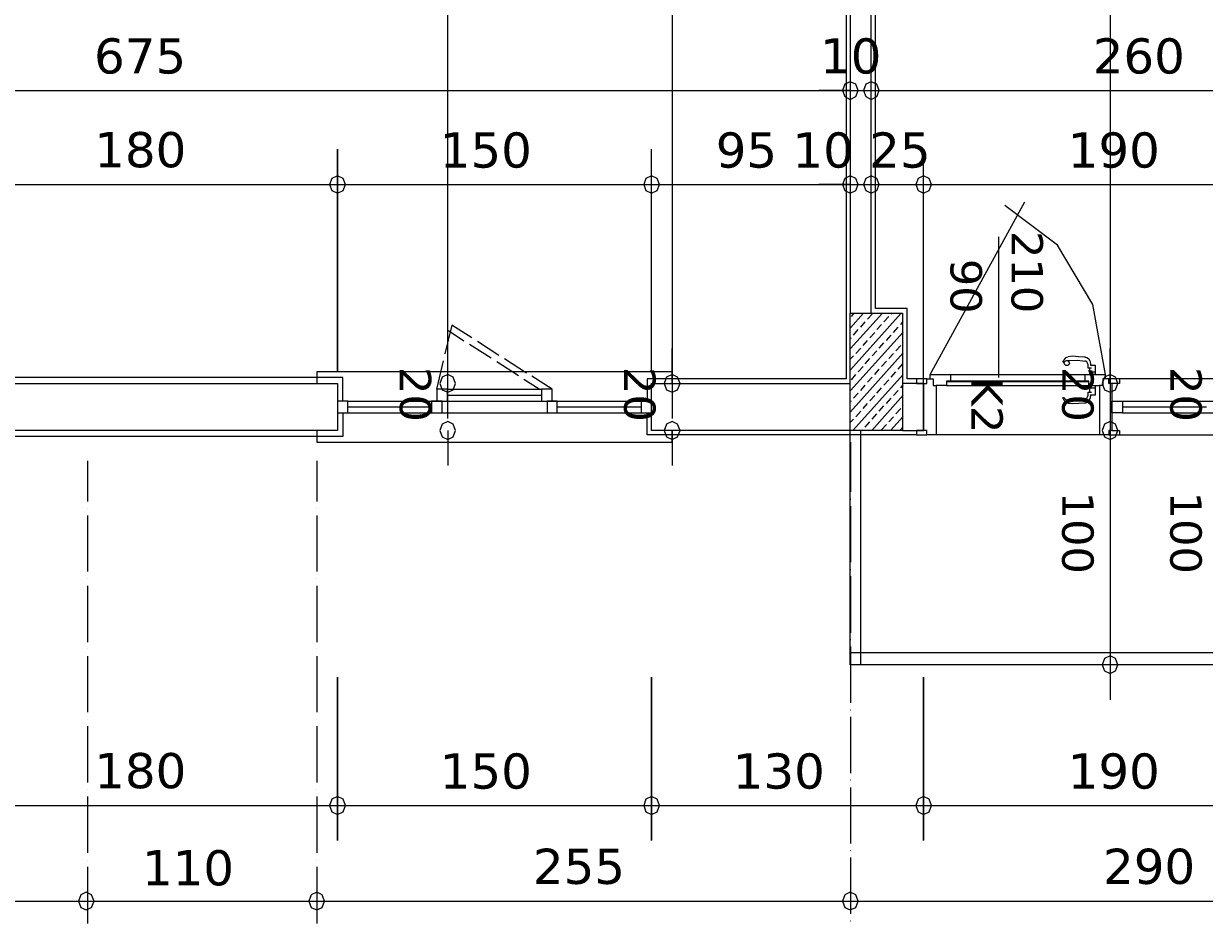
# Model space of a CAD drawing. Header units: millimetres. Extents: x 1.23 to 6.48, y 0.82 to 9.22.
# Drawn here: x 3.52 to 5.284, y 3.651 to 4.995 of the extents above; entities that cross this region are included whole.
import ezdxf

# ---------------------------------------------------------------- set-up
doc = ezdxf.new("R2010")
doc.units = ezdxf.units.MM
doc.layers.add('PDF_Geometry', color=7, linetype='Continuous', true_color=0x66ccff)
doc.layers.add('PDF_Text', color=7, linetype='Continuous')
doc.styles.add('PDF Verdana', font='verdana.ttf')

msp = doc.modelspace()

# ---------------------------------------------------------------- linework, layer by layer
at = {"layer": 'PDF_Geometry', "color": 7, "lineweight": 5}
for p, q in [((5.143, 5.7701), (5.143, 4.4051)), ((4.1535, 4.4051), (4.1535, 5.6995)), ((4.4886, 5.6995), (4.4886, 4.4051)), ((4.7465, 4.9045), (4.7434, 4.895)), ((4.7465, 4.9045), (4.7434, 4.895)), ((4.7548, 4.9079), (4.7465, 4.9045)), ((4.7548, 4.9079), (4.7465, 4.9045)), ((4.7632, 4.9045), (4.7548, 4.9079)), ((4.7632, 4.9045), (4.7548, 4.9079)), ((4.7668, 4.895), (4.7632, 4.9045)), ((4.7668, 4.895), (4.7632, 4.9045)), ((4.7781, 4.9045), (4.7746, 4.895)), ((4.7781, 4.9045), (4.7746, 4.895)), ((4.7861, 4.9079), (4.7781, 4.9045)), ((4.7861, 4.9079), (4.7781, 4.9045)), ((4.7944, 4.9045), (4.7861, 4.9079)), ((4.7944, 4.9045), (4.7861, 4.9079)), ((4.798, 4.895), (4.7944, 4.9045)), ((4.798, 4.895), (4.7944, 4.9045)), ((2.5976, 4.895), (4.802, 4.895)), ((4.7548, 4.895), (4.7077, 4.895)), ((4.7393, 4.895), (5.646, 4.895)), ((4.7434, 4.895), (4.7465, 4.8858)), ((4.7434, 4.895), (4.7465, 4.8858)), ((4.7632, 4.8858), (4.7668, 4.895)), ((4.7632, 4.8858), (4.7668, 4.895)), ((4.7746, 4.895), (4.7781, 4.8858)), ((4.7746, 4.895), (4.7781, 4.8858)), ((4.7861, 4.895), (4.8329, 4.895)), ((4.7944, 4.8858), (4.798, 4.895)), ((4.7944, 4.8858), (4.798, 4.895)), ((4.7465, 4.8858), (4.7548, 4.8818)), ((4.7465, 4.8858), (4.7548, 4.8818)), ((4.7548, 4.8818), (4.7632, 4.8858)), ((4.7548, 4.8818), (4.7632, 4.8858)), ((4.7781, 4.8858), (4.7861, 4.8818)), ((4.7781, 4.8858), (4.7861, 4.8818)), ((4.7861, 4.8818), (4.7944, 4.8858)), ((4.7861, 4.8818), (4.7944, 4.8858)), ((3.9887, 4.8072), (3.9887, 4.4751)), ((3.9887, 4.4751), (3.9887, 4.8072)), ((4.4578, 4.4751), (4.4578, 4.8072)), ((4.8642, 4.4401), (4.8642, 4.8072)), ((3.9804, 4.7638), (3.9769, 4.7545)), ((3.9804, 4.7638), (3.9769, 4.7545)), ((3.9887, 4.7678), (3.9804, 4.7638)), ((3.9887, 4.7678), (3.9804, 4.7638)), ((3.9972, 4.7638), (3.9887, 4.7678)), ((3.9972, 4.7638), (3.9887, 4.7678)), ((4.0007, 4.7545), (3.9972, 4.7638)), ((4.0007, 4.7545), (3.9972, 4.7638)), ((4.4495, 4.7638), (4.4463, 4.7545)), ((4.4495, 4.7638), (4.4463, 4.7545)), ((4.4578, 4.7678), (4.4495, 4.7638)), ((4.4578, 4.7678), (4.4495, 4.7638)), ((4.4664, 4.7638), (4.4578, 4.7678)), ((4.4664, 4.7638), (4.4578, 4.7678)), ((4.4696, 4.7545), (4.4664, 4.7638)), ((4.4696, 4.7545), (4.4664, 4.7638)), ((4.7465, 4.7638), (4.7434, 4.7545)), ((4.7465, 4.7638), (4.7434, 4.7545)), ((4.7548, 4.7678), (4.7465, 4.7638)), ((4.7548, 4.7678), (4.7465, 4.7638)), ((4.7632, 4.7638), (4.7548, 4.7678)), ((4.7632, 4.7638), (4.7548, 4.7678)), ((4.7668, 4.7545), (4.7632, 4.7638)), ((4.7668, 4.7545), (4.7632, 4.7638)), ((4.7781, 4.7638), (4.7746, 4.7545)), ((4.7781, 4.7638), (4.7746, 4.7545)), ((4.7861, 4.7678), (4.7781, 4.7638)), ((4.7861, 4.7678), (4.7781, 4.7638)), ((4.7944, 4.7638), (4.7861, 4.7678)), ((4.7944, 4.7638), (4.7861, 4.7678)), ((4.798, 4.7545), (4.7944, 4.7638)), ((4.798, 4.7545), (4.7944, 4.7638)), ((4.8562, 4.7638), (4.8527, 4.7545)), ((4.8562, 4.7638), (4.8527, 4.7545)), ((4.8642, 4.7678), (4.8562, 4.7638)), ((4.8642, 4.7678), (4.8562, 4.7638)), ((4.8725, 4.7638), (4.8642, 4.7678)), ((4.8725, 4.7638), (4.8642, 4.7678)), ((4.8761, 4.7545), (4.8725, 4.7638)), ((4.8761, 4.7545), (4.8725, 4.7638)), ((3.3787, 4.7545), (4.036, 4.7545)), ((3.9419, 4.7545), (4.5049, 4.7545)), ((3.9769, 4.7545), (3.9804, 4.7456)), ((3.9769, 4.7545), (3.9804, 4.7456)), ((3.9804, 4.7456), (3.9887, 4.7416)), ((3.9804, 4.7456), (3.9887, 4.7416)), ((3.9887, 4.7416), (3.9972, 4.7456)), ((3.9887, 4.7416), (3.9972, 4.7456)), ((3.9972, 4.7456), (4.0007, 4.7545)), ((3.9972, 4.7456), (4.0007, 4.7545)), ((4.411, 4.7545), (4.802, 4.7545)), ((4.4463, 4.7545), (4.4495, 4.7456)), ((4.4463, 4.7545), (4.4495, 4.7456)), ((4.4495, 4.7456), (4.4578, 4.7416)), ((4.4495, 4.7456), (4.4578, 4.7416)), ((4.4578, 4.7416), (4.4664, 4.7456)), ((4.4578, 4.7416), (4.4664, 4.7456)), ((4.4664, 4.7456), (4.4696, 4.7545)), ((4.4664, 4.7456), (4.4696, 4.7545)), ((4.7548, 4.7545), (4.7077, 4.7545)), ((4.7393, 4.7545), (4.9113, 4.7545)), ((4.7434, 4.7545), (4.7465, 4.7456)), ((4.7434, 4.7545), (4.7465, 4.7456)), ((4.7465, 4.7456), (4.7548, 4.7416)), ((4.7465, 4.7456), (4.7548, 4.7416)), ((4.7548, 4.7416), (4.7632, 4.7456)), ((4.7548, 4.7416), (4.7632, 4.7456)), ((4.7632, 4.7456), (4.7668, 4.7545)), ((4.7632, 4.7456), (4.7668, 4.7545)), ((4.7746, 4.7545), (4.7781, 4.7456)), ((4.7746, 4.7545), (4.7781, 4.7456)), ((4.7781, 4.7456), (4.7861, 4.7416)), ((4.7781, 4.7456), (4.7861, 4.7416)), ((4.7861, 4.7545), (4.8329, 4.7545)), ((4.7861, 4.7416), (4.7944, 4.7456)), ((4.7861, 4.7416), (4.7944, 4.7456)), ((4.7944, 4.7456), (4.798, 4.7545)), ((4.7944, 4.7456), (4.798, 4.7545)), ((4.8178, 4.7545), (5.5054, 4.7545)), ((4.8527, 4.7545), (4.8562, 4.7456)), ((4.8527, 4.7545), (4.8562, 4.7456)), ((4.8562, 4.7456), (4.8642, 4.7416)), ((4.8562, 4.7456), (4.8642, 4.7416)), ((4.8642, 4.7416), (4.8725, 4.7456)), ((4.8642, 4.7416), (4.8725, 4.7456)), ((4.8725, 4.7456), (4.8761, 4.7545)), ((4.8725, 4.7456), (4.8761, 4.7545)), ((4.1535, 4.4574), (4.1535, 4.5097)), ((4.4886, 4.4574), (4.4886, 4.5097)), ((5.143, 4.4574), (5.143, 4.5097)), ((4.1452, 4.4667), (4.1417, 4.4574)), ((4.1452, 4.4667), (4.1417, 4.4574)), ((4.1535, 4.4707), (4.1452, 4.4667)), ((4.1535, 4.4707), (4.1452, 4.4667)), ((4.1618, 4.4667), (4.1535, 4.4707)), ((4.1618, 4.4667), (4.1535, 4.4707)), ((4.165, 4.4574), (4.1618, 4.4667)), ((4.165, 4.4574), (4.1618, 4.4667)), ((4.4804, 4.4667), (4.4768, 4.4574)), ((4.4804, 4.4667), (4.4768, 4.4574)), ((4.4886, 4.4707), (4.4804, 4.4667)), ((4.4886, 4.4707), (4.4804, 4.4667)), ((4.4969, 4.4667), (4.4886, 4.4707)), ((4.4969, 4.4667), (4.4886, 4.4707)), ((4.5005, 4.4574), (4.4969, 4.4667)), ((4.5005, 4.4574), (4.4969, 4.4667)), ((5.1347, 4.4667), (5.1311, 4.4574)), ((5.1347, 4.4667), (5.1311, 4.4574)), ((5.143, 4.4707), (5.1347, 4.4667)), ((5.143, 4.4707), (5.1347, 4.4667)), ((5.1509, 4.4667), (5.143, 4.4707)), ((5.1509, 4.4667), (5.143, 4.4707)), ((5.1545, 4.4574), (5.1509, 4.4667)), ((5.1545, 4.4574), (5.1509, 4.4667)), ((4.1417, 4.4574), (4.1452, 4.4481)), ((4.1417, 4.4574), (4.1452, 4.4481)), ((4.1452, 4.4481), (4.1535, 4.4445)), ((4.1452, 4.4481), (4.1535, 4.4445)), ((4.1535, 4.4445), (4.1618, 4.4481)), ((4.1535, 4.4445), (4.1618, 4.4481)), ((4.1618, 4.4481), (4.165, 4.4574)), ((4.1618, 4.4481), (4.165, 4.4574)), ((4.4768, 4.4574), (4.4804, 4.4481)), ((4.4768, 4.4574), (4.4804, 4.4481)), ((4.4804, 4.4481), (4.4886, 4.4445)), ((4.4804, 4.4481), (4.4886, 4.4445)), ((4.4886, 4.4445), (4.4969, 4.4481)), ((4.4886, 4.4445), (4.4969, 4.4481)), ((4.4969, 4.4481), (4.5005, 4.4574)), ((4.4969, 4.4481), (4.5005, 4.4574)), ((5.1311, 4.4574), (5.1347, 4.4481)), ((5.1311, 4.4574), (5.1347, 4.4481)), ((5.1347, 4.4481), (5.143, 4.4445)), ((5.1347, 4.4481), (5.143, 4.4445)), ((5.143, 4.4445), (5.1509, 4.4481)), ((5.143, 4.4445), (5.1509, 4.4481)), ((5.1509, 4.4481), (5.1545, 4.4574)), ((5.1509, 4.4481), (5.1545, 4.4574)), ((5.143, 4.4401), (5.143, 3.9851)), ((4.1452, 4.3967), (4.1417, 4.3873)), ((4.1535, 4.4006), (4.1452, 4.3967)), ((4.1618, 4.3967), (4.1535, 4.4006)), ((4.165, 4.3873), (4.1618, 4.3967)), ((4.4804, 4.3967), (4.4768, 4.3873)), ((4.4886, 4.4006), (4.4804, 4.3967)), ((4.4969, 4.3967), (4.4886, 4.4006)), ((4.5005, 4.3873), (4.4969, 4.3967)), ((5.1347, 4.3967), (5.1311, 4.3873)), ((5.1347, 4.3967), (5.1311, 4.3873)), ((5.143, 4.4006), (5.1347, 4.3967)), ((5.143, 4.4006), (5.1347, 4.3967)), ((5.1509, 4.3967), (5.143, 4.4006)), ((5.1509, 4.3967), (5.143, 4.4006)), ((5.1545, 4.3873), (5.1509, 4.3967)), ((5.1545, 4.3873), (5.1509, 4.3967)), ((4.1417, 4.3873), (4.1452, 4.378)), ((4.1452, 4.378), (4.1535, 4.374)), ((4.1535, 4.3873), (4.1535, 4.335)), ((4.1535, 4.374), (4.1618, 4.378)), ((4.1618, 4.378), (4.165, 4.3873)), ((4.4768, 4.3873), (4.4804, 4.378)), ((4.4804, 4.378), (4.4886, 4.374)), ((4.4886, 4.3873), (4.4886, 4.335)), ((4.4886, 4.374), (4.4969, 4.378)), ((4.4969, 4.378), (4.5005, 4.3873)), ((5.1311, 4.3873), (5.1347, 4.378)), ((5.1311, 4.3873), (5.1347, 4.378)), ((5.1347, 4.378), (5.143, 4.374)), ((5.1347, 4.378), (5.143, 4.374)), ((5.143, 4.3873), (5.143, 4.335)), ((5.143, 4.374), (5.1509, 4.378)), ((5.143, 4.374), (5.1509, 4.378)), ((5.1509, 4.378), (5.1545, 4.3873)), ((5.1509, 4.378), (5.1545, 4.3873)), ((4.7553, 4.37), (4.7553, 4.2955)), ((3.6153, 4.3421), (3.6153, 4.2814)), ((3.9579, 4.3421), (3.9579, 4.2814)), ((3.6153, 4.2712), (3.6156, 4.2712)), ((3.9579, 4.2712), (3.9582, 4.2712)), ((4.7553, 4.2849), (4.7556, 4.2849)), ((4.7553, 4.2743), (4.7553, 4.1904)), ((3.6153, 4.2601), (3.6153, 4.1767)), ((3.9579, 4.2601), (3.9579, 4.1767)), ((3.6153, 4.1656), (3.6156, 4.1656)), ((3.9579, 4.1656), (3.9582, 4.1656)), ((4.7553, 4.1798), (4.7556, 4.1798)), ((4.7553, 4.1696), (4.7553, 4.0853)), ((3.6153, 4.1554), (3.6153, 4.0712)), ((3.9579, 4.1554), (3.9579, 4.0712)), ((4.7553, 4.0751), (4.7556, 4.0751)), ((3.6153, 4.061), (3.6156, 4.061)), ((3.9579, 4.061), (3.9582, 4.061)), ((4.7553, 4.0645), (4.7553, 3.9807)), ((3.6153, 4.0503), (3.6153, 3.9665)), ((3.9579, 4.0503), (3.9579, 3.9665)), ((5.1347, 4.0468), (5.1311, 4.0375)), ((5.143, 4.0508), (5.1347, 4.0468)), ((5.1509, 4.0468), (5.143, 4.0508)), ((5.1545, 4.0375), (5.1509, 4.0468)), ((5.1311, 4.0375), (5.1347, 4.0286)), ((5.1347, 4.0286), (5.143, 4.0246)), ((5.143, 4.0246), (5.1509, 4.0286)), ((5.1509, 4.0286), (5.1545, 4.0375)), ((3.9887, 3.7749), (3.9887, 4.0188)), ((3.9887, 4.0188), (3.9887, 3.7749)), ((4.4578, 3.7749), (4.4578, 4.0188)), ((4.4578, 4.0188), (4.4578, 3.7749)), ((4.8642, 3.7749), (4.8642, 4.0188)), ((4.8642, 4.0188), (4.8642, 3.7749)), ((4.7553, 3.97), (4.7556, 3.97)), ((3.6153, 3.9559), (3.6156, 3.9559)), ((3.9579, 3.9559), (3.9582, 3.9559)), ((4.7553, 3.9598), (4.7553, 3.8756)), ((3.6153, 3.9457), (3.6153, 3.8614)), ((3.9579, 3.9457), (3.9579, 3.8614)), ((4.7553, 3.8654), (4.7556, 3.8654)), ((3.6153, 3.8512), (3.6156, 3.8512)), ((3.9579, 3.8512), (3.9582, 3.8512)), ((4.7553, 3.8543), (4.7553, 3.7705)), ((3.6153, 3.8406), (3.6153, 3.7567)), ((3.9579, 3.8406), (3.9579, 3.7567)), ((3.9804, 3.8366), (3.9769, 3.8273)), ((3.9804, 3.8366), (3.9769, 3.8273)), ((3.9887, 3.8406), (3.9804, 3.8366)), ((3.9887, 3.8406), (3.9804, 3.8366)), ((3.9972, 3.8366), (3.9887, 3.8406)), ((3.9972, 3.8366), (3.9887, 3.8406)), ((4.0007, 3.8273), (3.9972, 3.8366)), ((4.0007, 3.8273), (3.9972, 3.8366)), ((4.4495, 3.8366), (4.4463, 3.8273)), ((4.4495, 3.8366), (4.4463, 3.8273)), ((4.4578, 3.8406), (4.4495, 3.8366)), ((4.4578, 3.8406), (4.4495, 3.8366)), ((4.4664, 3.8366), (4.4578, 3.8406)), ((4.4664, 3.8366), (4.4578, 3.8406)), ((4.4696, 3.8273), (4.4664, 3.8366)), ((4.4696, 3.8273), (4.4664, 3.8366)), ((4.8562, 3.8366), (4.8527, 3.8273)), ((4.8562, 3.8366), (4.8527, 3.8273)), ((4.8642, 3.8406), (4.8562, 3.8366)), ((4.8642, 3.8406), (4.8562, 3.8366)), ((4.8725, 3.8366), (4.8642, 3.8406)), ((4.8725, 3.8366), (4.8642, 3.8406)), ((4.8761, 3.8273), (4.8725, 3.8366)), ((4.8761, 3.8273), (4.8725, 3.8366)), ((3.3787, 3.8273), (4.036, 3.8273)), ((3.9419, 3.8273), (4.5049, 3.8273)), ((3.9769, 3.8273), (3.9804, 3.818)), ((3.9769, 3.8273), (3.9804, 3.818)), ((3.9804, 3.818), (3.9887, 3.814)), ((3.9804, 3.818), (3.9887, 3.814)), ((3.9887, 3.814), (3.9972, 3.818)), ((3.9887, 3.814), (3.9972, 3.818)), ((3.9972, 3.818), (4.0007, 3.8273)), ((3.9972, 3.818), (4.0007, 3.8273)), ((4.411, 3.8273), (4.9113, 3.8273)), ((4.4463, 3.8273), (4.4495, 3.818)), ((4.4463, 3.8273), (4.4495, 3.818)), ((4.4495, 3.818), (4.4578, 3.814)), ((4.4495, 3.818), (4.4578, 3.814)), ((4.4578, 3.814), (4.4664, 3.818)), ((4.4578, 3.814), (4.4664, 3.818)), ((4.4664, 3.818), (4.4696, 3.8273)), ((4.4664, 3.818), (4.4696, 3.8273)), ((4.8178, 3.8273), (5.5054, 3.8273)), ((4.8527, 3.8273), (4.8562, 3.818)), ((4.8527, 3.8273), (4.8562, 3.818)), ((4.8562, 3.818), (4.8642, 3.814)), ((4.8562, 3.818), (4.8642, 3.814)), ((4.8642, 3.814), (4.8725, 3.818)), ((4.8642, 3.814), (4.8725, 3.818)), ((4.8725, 3.818), (4.8761, 3.8273)), ((4.8725, 3.818), (4.8761, 3.8273)), ((4.7553, 3.7599), (4.7556, 3.7599)), ((3.6153, 3.7457), (3.6156, 3.7457)), ((3.9579, 3.7457), (3.9582, 3.7457)), ((4.7553, 3.7497), (4.7553, 3.6654)), ((3.6153, 3.7355), (3.6153, 3.6512)), ((3.9579, 3.7355), (3.9579, 3.6512)), ((3.6054, 3.6938), (3.6021, 3.6845)), ((3.6054, 3.6938), (3.6021, 3.6845)), ((3.6133, 3.6978), (3.6054, 3.6938)), ((3.6133, 3.6978), (3.6054, 3.6938)), ((3.6216, 3.6938), (3.6133, 3.6978)), ((3.6216, 3.6938), (3.6133, 3.6978)), ((3.6252, 3.6845), (3.6216, 3.6938)), ((3.6252, 3.6845), (3.6216, 3.6938)), ((3.9496, 3.6938), (3.946, 3.6845)), ((3.9579, 3.6978), (3.9496, 3.6938)), ((3.9661, 3.6938), (3.9579, 3.6978)), ((3.9694, 3.6845), (3.9661, 3.6938)), ((4.7465, 3.6938), (4.7434, 3.6845)), ((4.7465, 3.6938), (4.7434, 3.6845)), ((4.7548, 3.6978), (4.7465, 3.6938)), ((4.7548, 3.6978), (4.7465, 3.6938)), ((4.7632, 3.6938), (4.7548, 3.6978)), ((4.7632, 3.6938), (4.7548, 3.6978)), ((4.7668, 3.6845), (4.7632, 3.6938)), ((4.7668, 3.6845), (4.7632, 3.6938)), ((2.5347, 3.6845), (3.6604, 3.6845)), ((3.5669, 3.6845), (3.9507, 3.6845)), ((3.6021, 3.6845), (3.6054, 3.6751)), ((3.6021, 3.6845), (3.6054, 3.6751)), ((3.6054, 3.6751), (3.6133, 3.6712)), ((3.6054, 3.6751), (3.6133, 3.6712)), ((3.6133, 3.6712), (3.6216, 3.6751)), ((3.6133, 3.6712), (3.6216, 3.6751)), ((3.6216, 3.6751), (3.6252, 3.6845)), ((3.6216, 3.6751), (3.6252, 3.6845)), ((3.9108, 3.6845), (4.802, 3.6845)), ((3.946, 3.6845), (3.9496, 3.6751)), ((3.9496, 3.6751), (3.9579, 3.6712)), ((3.9579, 3.6712), (3.9661, 3.6751)), ((3.9661, 3.6751), (3.9694, 3.6845)), ((4.7077, 3.6845), (5.7087, 3.6845)), ((4.7434, 3.6845), (4.7465, 3.6751)), ((4.7434, 3.6845), (4.7465, 3.6751)), ((4.7465, 3.6751), (4.7548, 3.6712)), ((4.7465, 3.6751), (4.7548, 3.6712)), ((4.7548, 3.6712), (4.7632, 3.6751)), ((4.7548, 3.6712), (4.7632, 3.6751)), ((4.7632, 3.6751), (4.7668, 3.6845)), ((4.7632, 3.6751), (4.7668, 3.6845)), ((4.7553, 3.6552), (4.7556, 3.6552))]:
    msp.add_line(p, q, dxfattribs=at)
at = {"layer": 'PDF_Geometry', "color": 5, "lineweight": 5}
for p, q in [((4.7861, 4.5625), (4.7861, 5.7172)), ((4.7924, 4.5696), (4.7924, 5.7054)), ((4.7548, 5.6472), (4.7548, 4.5625)), ((4.7489, 5.6401), (4.7489, 4.4645)), ((4.8397, 4.5696), (4.7924, 4.5696)), ((4.8397, 4.4645), (4.8397, 4.5696)), ((3.9967, 4.4663), (3.4199, 4.4663)), ((3.9967, 4.4312), (3.9967, 4.4663)), ((4.7489, 4.4645), (4.4515, 4.4645)), ((4.4515, 4.4645), (4.4515, 4.4312)), ((4.8535, 4.4645), (4.8397, 4.4645)), ((3.4259, 4.4574), (3.9887, 4.4574)), ((3.9887, 4.4574), (3.9887, 4.3873)), ((4.1532, 4.449), (4.1373, 4.449)), ((4.1373, 4.449), (4.1373, 4.4312)), ((4.1532, 4.4312), (4.1532, 4.449)), ((4.3096, 4.449), (4.2938, 4.449)), ((4.2938, 4.449), (4.2938, 4.4312)), ((4.3096, 4.4312), (4.3096, 4.449)), ((4.4578, 4.3873), (4.4578, 4.4574)), ((4.4578, 4.4574), (4.7548, 4.4574)), ((4.8642, 4.4574), (4.8329, 4.4574)), ((4.8642, 4.3873), (4.8642, 4.4574)), ((4.0041, 4.4312), (3.9887, 4.4312)), ((3.9887, 4.4312), (3.9887, 4.4135)), ((4.0041, 4.4135), (4.0041, 4.4312)), ((4.1452, 4.4312), (4.1293, 4.4312)), ((4.1293, 4.4312), (4.1293, 4.4135)), ((4.1373, 4.4312), (4.1532, 4.4312)), ((4.1452, 4.4135), (4.1452, 4.4312)), ((4.2938, 4.4312), (4.3096, 4.4312)), ((4.3172, 4.4312), (4.3018, 4.4312)), ((4.3018, 4.4312), (4.3018, 4.4135)), ((4.3172, 4.4135), (4.3172, 4.4312)), ((4.4578, 4.4312), (4.4424, 4.4312)), ((4.4424, 4.4312), (4.4424, 4.4135)), ((4.4578, 4.4135), (4.4578, 4.4312)), ((5.1457, 4.4135), (5.1457, 4.4312)), ((5.1457, 4.4312), (5.1617, 4.4312)), ((5.1617, 4.4312), (5.1617, 4.4135)), ((3.9887, 4.4135), (4.0041, 4.4135)), ((3.9967, 4.4135), (3.9967, 4.3785)), ((4.1293, 4.4135), (4.1452, 4.4135)), ((4.3018, 4.4135), (4.3172, 4.4135)), ((4.4424, 4.4135), (4.4578, 4.4135)), ((4.4515, 4.3807), (4.4515, 4.4135)), ((5.1617, 4.4135), (5.1457, 4.4135)), ((3.9967, 4.3785), (3.4199, 4.3785)), ((3.9887, 4.3873), (3.4259, 4.3873)), ((4.8535, 4.3807), (4.4515, 4.3807)), ((4.7548, 4.3873), (4.4578, 4.3873)), ((4.8329, 4.3873), (4.8642, 4.3873))]:
    msp.add_line(p, q, dxfattribs=at)
at = {"layer": 'PDF_Geometry', "lineweight": 5}
for p, q in [((4.8741, 4.4711), (5.0155, 4.7289)), ((5.0646, 4.664), (4.9858, 4.7234)), ((5.1173, 4.5754), (5.0646, 4.664)), ((5.1363, 4.4711), (5.1173, 4.5754)), ((4.1595, 4.5448), (4.1491, 4.5018)), ((4.1777, 4.5208), (4.1548, 4.5359)), ((4.1896, 4.5257), (4.1595, 4.5448)), ((4.2185, 4.4951), (4.186, 4.5155)), ((4.23, 4.4995), (4.1978, 4.5204)), ((5.0868, 4.4982), (5.0805, 4.4973)), ((5.0959, 4.4973), (5.0868, 4.4982)), ((4.1469, 4.4915), (4.1365, 4.449)), ((4.2594, 4.4689), (4.2269, 4.4898)), ((4.2712, 4.4729), (4.2383, 4.4942)), ((5.0733, 4.4915), (5.0725, 4.4907)), ((5.0725, 4.4907), (5.0725, 4.4902)), ((5.0725, 4.4902), (5.0733, 4.4889)), ((5.0741, 4.4933), (5.0733, 4.4915)), ((5.0733, 4.4889), (5.0737, 4.4889)), ((5.0737, 4.4889), (5.0741, 4.4889)), ((5.0756, 4.4951), (5.0741, 4.4933)), ((5.0741, 4.4889), (5.0745, 4.4889)), ((5.0741, 4.4889), (5.0745, 4.4889)), ((5.0745, 4.4893), (5.0761, 4.4915)), ((5.0745, 4.4889), (5.075, 4.4902)), ((5.075, 4.4862), (5.0745, 4.4893)), ((5.075, 4.4902), (5.0761, 4.4915)), ((5.0769, 4.4845), (5.075, 4.4862)), ((5.078, 4.4964), (5.0756, 4.4951)), ((5.0761, 4.4915), (5.078, 4.492)), ((5.0761, 4.4915), (5.0789, 4.492)), ((5.0797, 4.4845), (5.0769, 4.4845)), ((5.0792, 4.4969), (5.078, 4.4964)), ((5.078, 4.492), (5.0797, 4.4915)), ((5.0789, 4.492), (5.0828, 4.492)), ((5.0797, 4.4915), (5.0813, 4.4898)), ((5.0821, 4.4867), (5.0797, 4.4845)), ((5.0813, 4.4898), (5.0821, 4.4867)), ((5.0828, 4.492), (5.0935, 4.4924)), ((5.0935, 4.4924), (5.1022, 4.4911)), ((5.1061, 4.4969), (5.0959, 4.4973)), ((5.1022, 4.4911), (5.1058, 4.4907)), ((5.1053, 4.4969), (5.1082, 4.4964)), ((5.1066, 4.4907), (5.1053, 4.4907)), ((5.1082, 4.4898), (5.1066, 4.4907)), ((5.1082, 4.4964), (5.1105, 4.4947)), ((5.1094, 4.4876), (5.1082, 4.4898)), ((5.1102, 4.4853), (5.1094, 4.4876)), ((5.1102, 4.484), (5.1102, 4.4853)), ((5.1102, 4.4805), (5.1102, 4.484)), ((5.1152, 4.4805), (5.1102, 4.4805)), ((5.1105, 4.4947), (5.1125, 4.4911)), ((5.1125, 4.4911), (5.1138, 4.4871)), ((5.1125, 4.4711), (5.1125, 4.4805)), ((5.1138, 4.4871), (5.1138, 4.4849)), ((5.1138, 4.4849), (5.1204, 4.4849)), ((5.1204, 4.4849), (5.1204, 4.4711)), ((4.489, 4.4751), (3.9579, 4.4751)), ((3.9579, 4.4751), (3.9579, 4.4574)), ((4.2902, 4.449), (4.2672, 4.4636)), ((4.3096, 4.449), (4.2792, 4.4685)), ((4.489, 4.4574), (4.489, 4.4751)), ((4.8692, 4.4645), (4.8535, 4.4645)), ((4.8535, 4.4645), (4.8535, 4.4574)), ((4.8692, 4.4645), (4.8785, 4.4645)), ((4.8692, 4.4574), (4.8692, 4.4645)), ((4.8741, 4.4645), (4.8741, 4.4711)), ((4.8741, 4.4711), (4.905, 4.4711)), ((4.8785, 4.4645), (4.8785, 4.4543)), ((4.905, 4.461), (4.905, 4.4711)), ((4.905, 4.4711), (5.1053, 4.4711)), ((5.1053, 4.4711), (5.1363, 4.4711)), ((5.1053, 4.4711), (5.1053, 4.461)), ((5.1125, 4.4747), (5.1204, 4.4747)), ((5.1204, 4.4711), (5.1125, 4.4711)), ((5.141, 4.4645), (5.1319, 4.4645)), ((5.1319, 4.4645), (5.1319, 4.4543)), ((5.1363, 4.4645), (5.1363, 4.4711)), ((5.157, 4.4645), (5.141, 4.4645)), ((5.141, 4.4574), (5.141, 4.4645)), ((5.349, 4.4645), (5.157, 4.4645)), ((5.157, 4.4645), (5.157, 4.4574)), ((4.1532, 4.449), (4.2938, 4.449)), ((4.8535, 4.4574), (4.8642, 4.4574)), ((4.8642, 4.4574), (4.8692, 4.4574)), ((4.8642, 4.4574), (4.8642, 4.3873)), ((4.8785, 4.4543), (4.8832, 4.4543)), ((4.8832, 4.4543), (4.8832, 4.3807)), ((4.8986, 4.4543), (4.8832, 4.4543)), ((4.905, 4.461), (4.8986, 4.461)), ((4.8986, 4.461), (4.8986, 4.4543)), ((5.1113, 4.4601), (4.8986, 4.4601)), ((4.8986, 4.4543), (5.1113, 4.4543)), ((5.1053, 4.461), (4.905, 4.461)), ((5.1113, 4.461), (5.1053, 4.461)), ((5.1113, 4.4543), (5.1113, 4.461)), ((5.1113, 4.4543), (5.1272, 4.4543)), ((5.1125, 4.4445), (5.1125, 4.4543)), ((5.1125, 4.4543), (5.1204, 4.4543)), ((5.1125, 4.4508), (5.1204, 4.4508)), ((5.1204, 4.4543), (5.1204, 4.4401)), ((5.1272, 4.4543), (5.1272, 4.3807)), ((5.1319, 4.4543), (5.1272, 4.4543)), ((5.1457, 4.4574), (5.141, 4.4574)), ((5.157, 4.4574), (5.1457, 4.4574)), ((5.1457, 4.4574), (5.1457, 4.3873)), ((4.0041, 4.4312), (4.2154, 4.4312)), ((4.1532, 4.4401), (4.2938, 4.4401)), ((4.2154, 4.4312), (4.2311, 4.4312)), ((4.2311, 4.4312), (4.4578, 4.4312)), ((5.0725, 4.4352), (5.0733, 4.4366)), ((5.0725, 4.4348), (5.0725, 4.4352)), ((5.0733, 4.4339), (5.0725, 4.4348)), ((5.0733, 4.4366), (5.0737, 4.4366)), ((5.0741, 4.4321), (5.0733, 4.4339)), ((5.0737, 4.4366), (5.0741, 4.4366)), ((5.0741, 4.4366), (5.0745, 4.4366)), ((5.0741, 4.4366), (5.0745, 4.4366)), ((5.0756, 4.4304), (5.0741, 4.4321)), ((5.0745, 4.4366), (5.075, 4.4352)), ((5.075, 4.4352), (5.0761, 4.4339)), ((5.078, 4.429), (5.0756, 4.4304)), ((5.0761, 4.4339), (5.078, 4.433)), ((5.078, 4.433), (5.0789, 4.433)), ((5.0792, 4.4281), (5.078, 4.429)), ((5.0789, 4.433), (5.0828, 4.433)), ((5.0868, 4.4272), (5.0805, 4.4277)), ((5.0828, 4.433), (5.0935, 4.4326)), ((5.0959, 4.4277), (5.0868, 4.4272)), ((5.0935, 4.4326), (5.1022, 4.4343)), ((5.1061, 4.4281), (5.0959, 4.4277)), ((5.1022, 4.4343), (5.1058, 4.4348)), ((5.1053, 4.4348), (5.1066, 4.4348)), ((5.1094, 4.4295), (5.1061, 4.4281)), ((5.1066, 4.4348), (5.1082, 4.4357)), ((5.1082, 4.4357), (5.1094, 4.4374)), ((5.1094, 4.4374), (5.1102, 4.4401)), ((5.1113, 4.4321), (5.1094, 4.4295)), ((5.1102, 4.4414), (5.1102, 4.4445)), ((5.1102, 4.4445), (5.1152, 4.4445)), ((5.1102, 4.4401), (5.1102, 4.4414)), ((5.1133, 4.4357), (5.1113, 4.4321)), ((5.1138, 4.441), (5.1133, 4.4357)), ((5.1204, 4.4401), (5.1138, 4.4401)), ((5.1138, 4.4401), (5.1138, 4.4379)), ((5.1617, 4.4312), (5.4429, 4.4312)), ((4.0041, 4.4224), (4.1293, 4.4224)), ((4.0041, 4.4135), (4.2154, 4.4135)), ((4.2154, 4.4135), (4.2311, 4.4135)), ((4.2311, 4.4135), (4.4578, 4.4135)), ((4.3172, 4.4224), (4.4424, 4.4224)), ((5.1617, 4.4224), (5.2868, 4.4224)), ((5.1617, 4.4135), (5.4429, 4.4135)), ((3.9579, 4.3873), (3.9579, 4.37)), ((4.489, 4.37), (4.489, 4.3873)), ((4.8642, 4.3873), (4.8535, 4.3873)), ((4.8535, 4.3873), (4.8535, 4.3807)), ((4.8535, 4.3807), (4.8692, 4.3807)), ((4.8692, 4.3873), (4.8642, 4.3873)), ((4.8692, 4.3807), (4.8692, 4.3873)), ((4.8832, 4.3807), (4.8692, 4.3807)), ((5.1272, 4.3807), (4.8832, 4.3807)), ((5.141, 4.3807), (5.1272, 4.3807)), ((5.1457, 4.3873), (5.141, 4.3873)), ((5.141, 4.3873), (5.141, 4.3807)), ((5.141, 4.3807), (5.157, 4.3807)), ((5.1457, 4.3873), (5.157, 4.3873)), ((5.157, 4.3873), (5.157, 4.3807)), ((5.157, 4.3807), (5.349, 4.3807)), ((3.9579, 4.37), (4.489, 4.37))]:
    msp.add_line(p, q, dxfattribs=at)
at = {"layer": 'PDF_Geometry', "color": 1, "lineweight": 5}
for p, q in [((4.9762, 4.6765), (4.9762, 4.5013)), ((4.7548, 4.3873), (4.7548, 4.5625)), ((4.7548, 4.5625), (4.8329, 4.5625)), ((4.7553, 4.5408), (4.7746, 4.5625)), ((4.7553, 4.5097), (4.8028, 4.5625)), ((4.7553, 4.4778), (4.8309, 4.5625)), ((4.7564, 4.5576), (4.7608, 4.5625)), ((4.7806, 4.5536), (4.7877, 4.5612)), ((4.8051, 4.5496), (4.8122, 4.5576)), ((4.8158, 4.5612), (4.817, 4.5625)), ((4.8329, 4.5625), (4.8329, 4.3873)), ((4.7553, 4.4468), (4.8337, 4.5341)), ((4.7596, 4.5297), (4.7668, 4.5381)), ((4.7704, 4.5417), (4.777, 4.5496)), ((4.7842, 4.5257), (4.7913, 4.5337)), ((4.7944, 4.5381), (4.8015, 4.5457)), ((4.8194, 4.5337), (4.8265, 4.5417)), ((4.8301, 4.5457), (4.8337, 4.5501)), ((4.7553, 4.5253), (4.7564, 4.5257)), ((4.7739, 4.5142), (4.7806, 4.5217)), ((4.798, 4.5102), (4.8051, 4.5182)), ((4.8087, 4.5217), (4.8158, 4.5297)), ((4.8332, 4.5182), (4.8337, 4.5186)), ((4.7553, 4.4153), (4.8337, 4.5031)), ((4.7553, 4.4942), (4.7596, 4.4986)), ((4.7632, 4.5022), (4.7704, 4.5102)), ((4.7877, 4.4986), (4.7944, 4.5062)), ((4.8122, 4.4947), (4.8194, 4.5022)), ((4.823, 4.5062), (4.8301, 4.5142)), ((4.9762, 4.5013), (4.9762, 4.484)), ((4.7668, 4.4751), (4.7739, 4.4827)), ((4.777, 4.4867), (4.7842, 4.4947)), ((4.8015, 4.4827), (4.8087, 4.4907)), ((4.8265, 4.4791), (4.8332, 4.4867)), ((4.9762, 4.484), (4.9762, 4.4663)), ((4.7564, 4.4627), (4.7632, 4.4707)), ((4.7588, 4.3873), (4.8337, 4.4711)), ((4.7806, 4.4592), (4.7877, 4.4667)), ((4.7913, 4.4707), (4.798, 4.4791)), ((4.8051, 4.4552), (4.8122, 4.4627)), ((4.8158, 4.4667), (4.823, 4.4751)), ((4.7704, 4.4472), (4.777, 4.4552)), ((4.7944, 4.4432), (4.8015, 4.4512)), ((4.8194, 4.4397), (4.8265, 4.4472)), ((4.8301, 4.4512), (4.8337, 4.4556)), ((4.7553, 4.4312), (4.7564, 4.4317)), ((4.7596, 4.4357), (4.7668, 4.4432)), ((4.7739, 4.4202), (4.7806, 4.4277)), ((4.7842, 4.4317), (4.7913, 4.4397)), ((4.7869, 4.3873), (4.8337, 4.4401)), ((4.8087, 4.4277), (4.8158, 4.4357)), ((4.7632, 4.4077), (4.7704, 4.4162)), ((4.7877, 4.4042), (4.7944, 4.4122)), ((4.798, 4.4162), (4.8051, 4.4241)), ((4.823, 4.4122), (4.8301, 4.4202)), ((4.8332, 4.4241), (4.8337, 4.4246)), ((4.7553, 4.3997), (4.7596, 4.4042)), ((4.777, 4.3922), (4.7842, 4.4002)), ((4.8015, 4.3882), (4.8087, 4.3962)), ((4.8122, 4.4002), (4.8194, 4.4077)), ((4.815, 4.3873), (4.8337, 4.4082)), ((4.829, 4.3873), (4.8332, 4.3922)), ((4.8329, 4.3873), (4.7548, 4.3873)), ((4.7726, 4.3873), (4.7739, 4.3882))]:
    msp.add_line(p, q, dxfattribs=at)
at = {"layer": 'PDF_Geometry', "color": 128, "lineweight": 5, "true_color": 0x006633}
for p, q in [((4.7548, 4.0375), (4.7548, 4.3873)), ((4.7707, 4.0375), (4.7707, 4.3873)), ((5.6619, 4.0552), (4.7548, 4.0552)), ((5.6619, 4.0375), (4.7548, 4.0375))]:
    msp.add_line(p, q, dxfattribs=at)

# ---------------------------------------------------------------- texts
at = {"layer": 'PDF_Text', "style": 'PDF Verdana'}
for s, p in [('675', (3.6252, 4.9204)), ('10', (4.7096, 4.9204)), ('260', (5.117, 4.9204)), ('180', (3.6254, 4.7804)), ('150', (4.1416, 4.7799)), ('95 10 25', (4.5538, 4.7799)), ('190', (5.0796, 4.7799)), ('180', (3.6254, 3.8531)), ('150', (4.1416, 3.8525)), ('130', (4.5792, 3.8525)), ('190', (5.0796, 3.8525)), ('110', (3.6967, 3.708)), ('255', (4.2808, 3.7102)), ('290', (5.1324, 3.7102))]:
    msp.add_text(s, height=0.05255, dxfattribs=at).set_placement(p)
for s, p in [('210', (4.9957, 4.6852)), ('90', (4.9046, 4.6437)), ('20', (4.0819, 4.4821)), ('20', (4.417, 4.4821)), ('20', (5.0714, 4.4821)), ('20', (5.2329, 4.4821)), ('100', (5.0714, 4.296)), ('100', (5.2329, 4.296))]:
    msp.add_text(s, height=0.04694, rotation=270, dxfattribs=at).set_placement(p)
at = {"layer": 'PDF_Text', "color": 1, "style": 'PDF Verdana'}
msp.add_text('K2', height=0.04694, rotation=270, dxfattribs=at).set_placement((4.9356, 4.4662))

doc.saveas('drawing.dxf')
